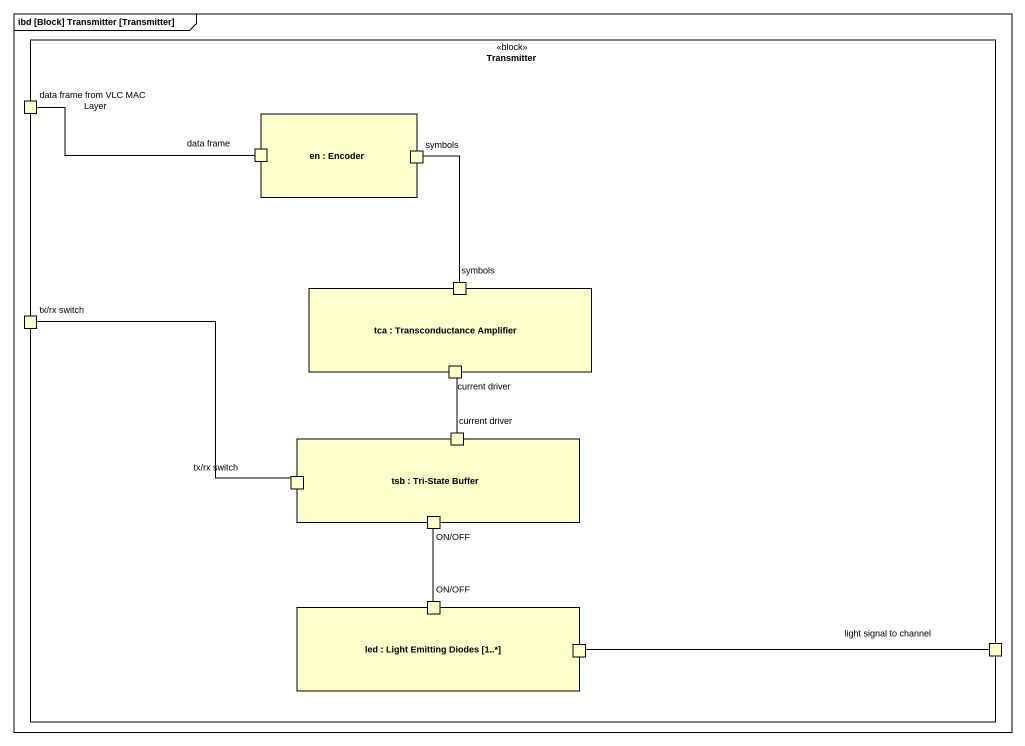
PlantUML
@startuml
mainframe ibd [Block] Transmitter [Transmitter]
rectangle Transmitter <<block>> {
  port "data frame from VLC MAC Layer" as data_frame_from_VLC_MAC #FFFFCC
  rectangle "en : Encoder" as en #FFFFCC {
    port "data frame" as data_frame #FFFFCC
    port symbols #FFFFCC
  }
  port "tx/rx switch" as tx_rx_switch #FFFFCC
  rectangle "tca : Transconductance Amplifier" as tca #FFFFCC {
    port "symbols" as symbols_2 #FFFFCC
    port "current driver" as current_driver #FFFFCC
  }
  rectangle "tsb : Tri-State Buffer" as tsb #FFFFCC {
    port "current driver" as current_driver_2 #FFFFCC
    port "tx/rx switch" as tx_rx_switch_2 #FFFFCC
    port "ON/OFF" as ON_OFF #FFFFCC
  }
  rectangle "led : Light Emitting Diodes [1..*]" as led #FFFFCC {
    port "ON/OFF" as ON_OFF_2 #FFFFCC
    port "light signal to channel" as light_signal_to_channel #FFFFCC
  }
  port " " as port1 #FFFFCC
}
data_frame -left- data_frame_from_VLC_MAC
symbols -- symbols_2
current_driver -- current_driver_2
tx_rx_switch_2 -up- tx_rx_switch
ON_OFF -- ON_OFF_2
light_signal_to_channel -right- port1
@enduml
